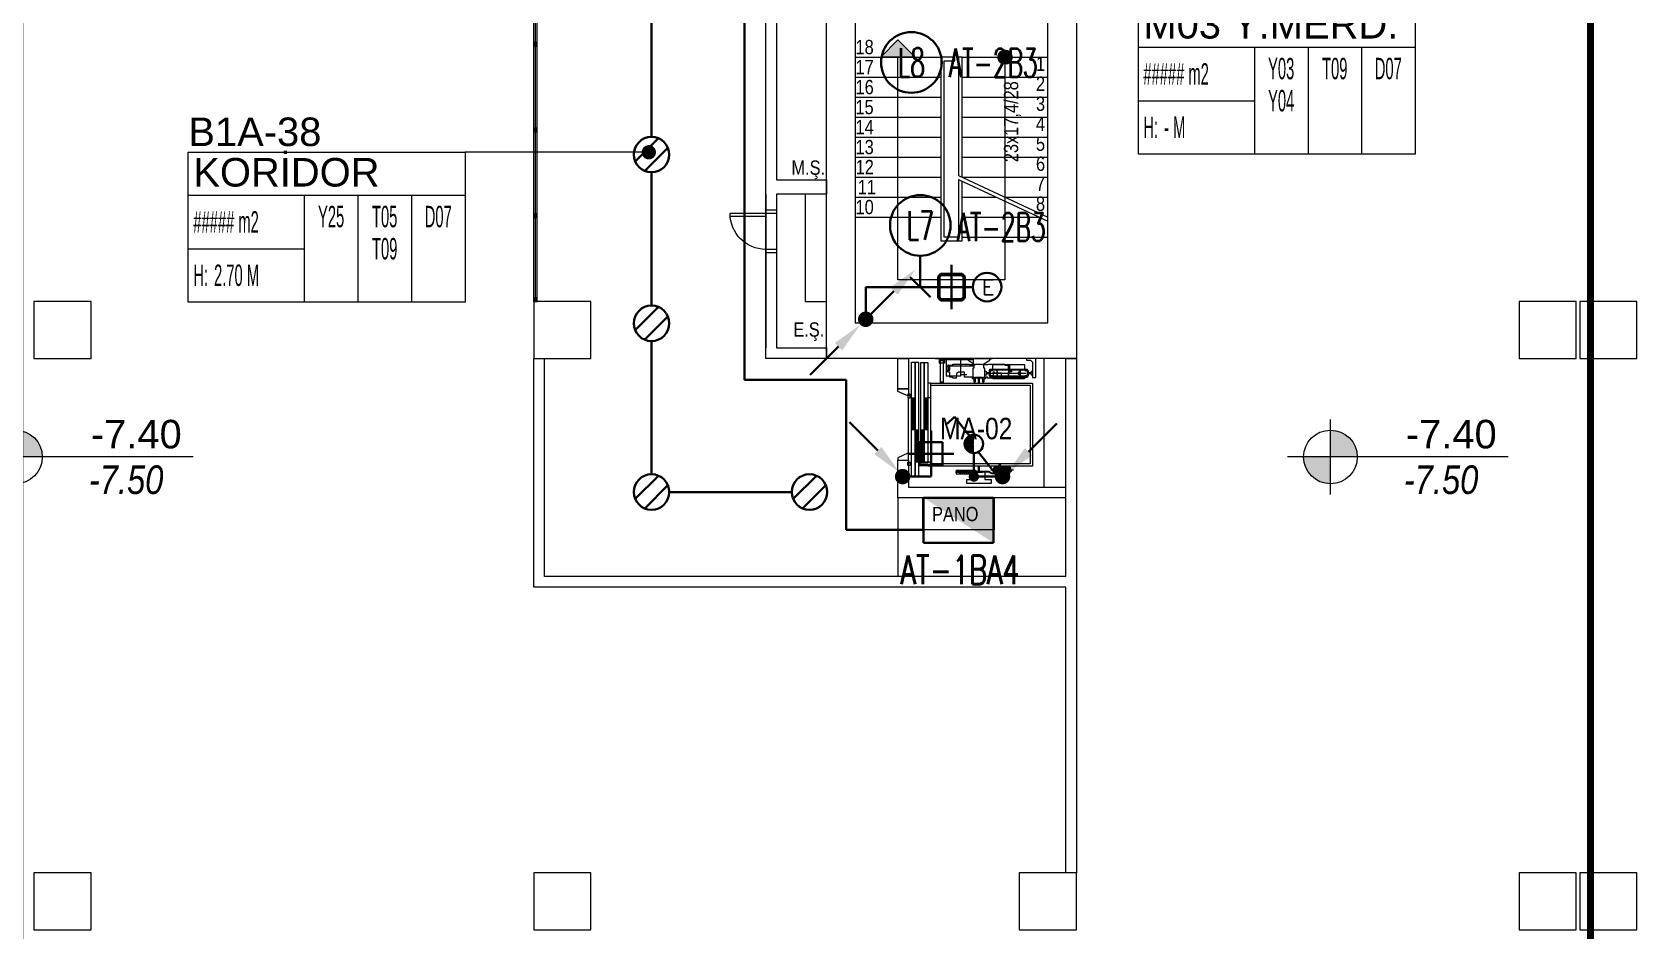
# Model space of a CAD drawing. Header units: metres. Extents: x -13316 to 152404, y -3899 to 30226.
# Drawn here: x 89678 to 91925, y 1920 to 3177 of the extents above; entities that cross this region are included whole.
import ezdxf
from ezdxf.enums import TextEntityAlignment as Align

# ---------------------------------------------------------------- set-up
doc = ezdxf.new("R2010")
doc.units = ezdxf.units.M
doc.header["$LTSCALE"] = 100
doc.header["$MEASUREMENT"] = 0
doc.header["$PDMODE"] = 1
doc.linetypes.add('DOT2', pattern=[0.125, 0, -0.125])
doc.layers.get('0').update_dxf_attribs({"color": 9, "lineweight": 9})
for name, color, linetype, lineweight in [('00', 9, 'Continuous', 9), ('01', 9, 'Continuous', 9), ('05V', 9, 'Continuous', 9), ('06D', 9, 'Continuous', 9), ('10', 9, 'Continuous', 9), ('12', 9, 'Continuous', 9), ('15', 9, 'Continuous', 9), ('19', 9, 'Continuous', 9), ('20', 9, 'DOT2', 9), ('21', 9, 'Continuous', 9), ('21_mahal200', 9, 'Continuous', 9), ('E-1x58W ETANŞ FLUORESAN ARMATÜR (DİKEY MONTAJ)', 7, 'Continuous', 30), ('E-2x18(W) PL DOWNLIGHT ARMATÜR (SIVAÜSTÜ)', 7, 'Continuous', 30), ('E-2x18W GÖMME PL COMPACT FLUORESAN ARMATÜR', 7, 'Continuous', 30), ('E-ACİL AYDINLATMA KİTİ', 7, 'Continuous', 30), ('E-AYDINLATMA VE PRİZ PANOSU', 7, 'Continuous', 30), ('E-AŞAĞIDAN GELİP YUKARIYA GİDEN HAT', 7, 'Continuous', 30), ('E-KABLO', 7, 'Continuous', 30), ('E-LINYE', 7, 'Continuous', 30), ('E-VAEVİYEN ANAHTAR (ETANŞ)', 7, 'Continuous', 30), ('E-YUKARIDAN GELEN HAT', 7, 'Continuous', 30)]:
    doc.layers.add(name, color=color, linetype=linetype, lineweight=lineweight)
doc.styles.add('Arial', font='arial.ttf', dxfattribs={"height": 2.5})
doc.styles.add('E-YAZI', font='txttw.shx')
doc.styles.add('MuuM_TEXT-ITALIC', font='ARIALNI.TTF')
doc.styles.add('MuuM_TEXT-STANDART', font='ARIALN.TTF')
doc.dimstyles.new('MuuM_DIM200', dxfattribs={"dimscale": 20, "dimtxt": 2, "dimasz": 1, "dimexe": 1, "dimexo": 1, "dimgap": 1, "dimtad": 1, "dimdec": 1, "dimrnd": 0.5, "dimdsep": 46, "dimtxsty": 'MuuM_TEXT-STANDART', "dimblk": 'ARCHTICK', "dimcen": 0, "dimdle": 0.15, "dimclrd": 256, "dimclre": 256, "dimclrt": 256, "dimadec": 0, "dimazin": 0, "dimtfac": 5, "dimtdec": 1, "dimtix": 1, "dimtmove": 2, "dimatfit": 3, "dimldrblk": 'DOT', "dimfxl": 3, "dimfxlon": 1, "dimtolj": 1, "dimlwd": -1, "dimlwe": -1, "dimarcsym": 0})

# ---------------------------------------------------------------- blocks, each defined once
blk = doc.blocks.new('100_2x18W GÖMME PL COMPACT FLUORESAN ARMATÜR')
at = {"layer": 'E-2x18W GÖMME PL COMPACT FLUORESAN ARMATÜR', "color": 7}
for p, q in [((-1.43, -0.6), (0.6, 1.43)), ((-0.6, -1.43), (1.43, 0.6))]:
    blk.add_line(p, q, dxfattribs=at)
at = {"layer": 'E-2x18W GÖMME PL COMPACT FLUORESAN ARMATÜR', "color": 4}
blk.add_circle((0, 0), 1.55, dxfattribs=at)
blk = doc.blocks.new('100_AYDINLATMA VE PRİZ PANOSU')
at = {"layer": 'E-AYDINLATMA VE PRİZ PANOSU', "color": 4}
for p, q in [((-3.07, 3.95), (3.07, 3.95)), ((-3.07, 0), (-3.07, 3.95)), ((3.07, 3.95), (3.07, 0)), ((3.07, 0), (-3.07, 0))]:
    blk.add_line(p, q, dxfattribs=at)
blk.add_solid([(3.07, 0), (-3.07, 0), (-3.07, 3.95)], dxfattribs=at)
blk = doc.blocks.new('100_AŞAĞIDAN GELİP YUKARIYA GİDEN HAT')
at = {"layer": 'E-AŞAĞIDAN GELİP YUKARIYA GİDEN HAT', "color": 3, "linetype": 'Continuous'}
for p, q in [((2.47, 2.47), (0, 0)), ((-2.39, -2.38), (-4.86, -4.85))]:
    blk.add_line(p, q, dxfattribs=at)
at = {"layer": 'E-AŞAĞIDAN GELİP YUKARIYA GİDEN HAT', "color": 4, "linetype": 'Continuous', "const_width": 0.675}
blk.add_lwpolyline([(0.34, 0, 1), (-0.34, 0, 1)], format="xyb", close=True, dxfattribs=at)
at = {"layer": 'E-AŞAĞIDAN GELİP YUKARIYA GİDEN HAT', "color": 3, "linetype": 'Continuous'}
for points in [[(2.15, 2.79), (2.79, 2.15), (4.38, 4.38)], [(-2.71, -2.06), (-2.07, -2.7), (-0.48, -0.47)]]:
    blk.add_solid(points, dxfattribs=at)
blk = doc.blocks.new('100_2x18(W) PL DOWNLIGHT ARMATÜR (SIVAÜSTÜ)')
at = {"layer": 'E-2x18(W) PL DOWNLIGHT ARMATÜR (SIVAÜSTÜ)', "color": 4, "ltscale": 0.4}
for q in [(0, 25), (0, 25), (-25, 0), (-25, 0), (0, -25), (25, 0), (0, -25), (25, 0)]:
    blk.add_line((0, 0), q, dxfattribs=at)
at = {"layer": 'E-2x18(W) PL DOWNLIGHT ARMATÜR (SIVAÜSTÜ)', "color": 4}
for p, q in [((-12, 15), (-15, 12)), ((-15, 12), (-15, -12)), ((-11.4, 13.5), (-13.5, 11.4)), ((-13.5, 11.4), (-13.5, -11.4)), ((12, 15), (-12, 15)), ((11.4, 13.5), (-11.4, 13.5)), ((13.5, 11.4), (11.4, 13.5)), ((15, 12), (12, 15)), ((13.5, -11.4), (13.5, 11.4)), ((15, -12), (15, 12)), ((-15, -12), (-12, -15)), ((-13.5, -11.4), (-11.4, -13.5)), ((-12, -15), (12, -15)), ((-11.4, -13.5), (11.4, -13.5)), ((11.4, -13.5), (13.5, -11.4)), ((12, -15), (15, -12))]:
    blk.add_line(p, q, dxfattribs=at)
blk = doc.blocks.new('100_ACİL AYDINLATMA KİTİ')
at = {"layer": 'E-ACİL AYDINLATMA KİTİ', "color": 3}
blk.add_circle((0, 0), 1.25, dxfattribs=at)
at = {"layer": 'E-ACİL AYDINLATMA KİTİ', "color": 3, "style": 'E-YAZI'}
blk.add_text('E', height=1.34, dxfattribs=at).set_placement((-0.45, -0.69))
blk = doc.blocks.new('100_1x58W ETANŞ FLUORESAN ARMATÜR (DİKEY MONTAJ)')
at = {"layer": 'E-1x58W ETANŞ FLUORESAN ARMATÜR (DİKEY MONTAJ)', "color": 4}
for points in [[(0, 2), (0, 2), (0, -2)], [(-2, 0), (2, 0)], [(-1, -1), (1, -1), (1, 1), (-1, 1), (-1, -1)]]:
    blk.add_lwpolyline(points, dxfattribs=at)
blk = doc.blocks.new('100_YUKARIDAN GELEN HAT')
at = {"layer": 'E-YUKARIDAN GELEN HAT', "color": 3, "linetype": 'Continuous'}
blk.add_line((2.28, 2.17), (4.75, 4.65), dxfattribs=at)
at = {"layer": 'E-YUKARIDAN GELEN HAT', "color": 4, "linetype": 'Continuous', "const_width": 0.675}
blk.add_lwpolyline([(-0.34, 0, 1), (0.34, 0, 1)], format="xyb", close=True, dxfattribs=at)
at = {"layer": 'E-YUKARIDAN GELEN HAT', "color": 3, "linetype": 'Continuous'}
blk.add_solid([(2.59, 1.86), (1.96, 2.49), (0.37, 0.27)], dxfattribs=at)
blk = doc.blocks.new('100_VAEVİYEN ANAHTAR (ETANŞ)')
at = {"layer": 'E-VAEVİYEN ANAHTAR (ETANŞ)', "color": 4}
for p, q in [((-1.7, 5.22), (-2.33, 4.62)), ((-0.37, 3.56), (-1.7, 5.22)), ((0, 2.05), (0, 0)), ((0.37, 2.16), (1.7, 0.5)), ((1.7, 0.5), (2.33, 1.1))]:
    blk.add_line(p, q, dxfattribs=at)
at = {"layer": 'E-VAEVİYEN ANAHTAR (ETANŞ)', "color": 4, "const_width": 0.81}
blk.add_lwpolyline([(0, 3.27, 0.414214), (-0.41, 2.86, 0.414214), (0, 2.46, 0.414214)], format="xyb", dxfattribs=at)
at = {"layer": 'E-VAEVİYEN ANAHTAR (ETANŞ)', "color": 4}
blk.add_circle((0, 2.86), 0.81, dxfattribs=at)
blk = doc.blocks.new('p-kolon_80x80')
blk.add_lwpolyline([(-40, -40), (40, -40), (40, 40), (-40, 40)], close=True)
blk = doc.blocks.new('1.Bod.Ara.Sitatik Elk')
at = {"layer": '01'}
blk.add_lwpolyline([(6510, -5630), (6510, -5630), (6510, -5630), (6510, -6180), (6780, -6180), (6780, -5630), (6780, -5630), (6780, -5630), (6820, -5630), (6820, -6230), (6470, -6230), (6470, -5630), (6510, -5630)], dxfattribs=at)
for p in [(5400, -6190), (6100, -6190), (7480, -6190), (7565, -6190), (5400, -6990), (6100, -6990), (6780, -6990), (7480, -6990), (7565, -6990)]:
    blk.add_blockref('p-kolon_80x80', p, dxfattribs=at)
blk = doc.blocks.new('0_roomno2')
blk.add_lwpolyline([(19.38, -10.5), (0, -10.5), (0, 0), (19.38, 0)], close=True)
for points in [[(0, -3), (19.38, -3)], [(8.12, -3), (8.12, -10.5)], [(11.88, -3), (11.88, -10.5)], [(15.62, -3), (15.62, -10.5)], [(0, -6.75), (8.12, -6.75)]]:
    blk.add_lwpolyline(points)
at = {"style": 'MuuM_TEXT-STANDART', "width": 0.6}
blk.add_text('H:', height=1.5, dxfattribs=at).set_placement((0.35, -8.61), align=Align.MIDDLE_LEFT)
at = {"style": 'Arial'}
blk.add_attdef('ODANO', (0, 1.17), '', height=2, dxfattribs=at)
blk.add_attdef('MEKANADI', text='', height=2, dxfattribs=at).set_placement((0.35, -3), align=Align.BOTTOM_LEFT)
at = {"style": 'MuuM_TEXT-STANDART', "width": 0.6}
for tag, p in [('M2', (0.35, -4.88)), ('TEMIZTAVANYUKSEKLIGI', (1.8, -8.61))]:
    blk.add_attdef(tag, text='', height=1.5, dxfattribs=at).set_placement(p, align=Align.MIDDLE_LEFT)
for tag, p in [('YER01', (10, -4.5)), ('TAVAN01', (13.75, -4.5)), ('DUVAR01', (17.5, -4.5)), ('YER02', (10, -6.75)), ('TAVAN02', (13.75, -6.75)), ('DUVAR02', (17.5, -6.75)), ('YER03', (10, -9)), ('TAVAN03', (13.75, -9)), ('DUVAR03', (17.5, -9))]:
    blk.add_attdef(tag, text='', height=1.5, dxfattribs=at).set_placement(p, align=Align.MIDDLE_CENTER)
blk = doc.blocks.new('_ArchTick')
at = {"color": 0, "linetype": 'ByBlock', "const_width": 0.15}
blk.add_lwpolyline([(-0.5, -0.5), (0.5, 0.5)], dxfattribs=at)
blk = doc.blocks.new('_Dot')
at = {"color": 0, "linetype": 'ByBlock', "lineweight": -2}
blk.add_line((-0.5, 0), (-1, 0), dxfattribs=at)
at = {"color": 0, "linetype": 'ByBlock', "const_width": 0.5}
blk.add_lwpolyline([(-0.25, 0, 1), (0.25, 0, 1)], format="xyb", close=True, dxfattribs=at)
blk = doc.blocks.new('p-as-01')
for p, q in [((582, 0), (-582, 0)), ((-582, 0), (-582, -1432)), ((582, -1432), (582, 0)), ((660, -2), (660, 43)), ((660, 43), (925, 43)), ((925, 43), (925, -87)), ((550, -32), (-550, -32)), ((-550, -32), (-550, -1432)), ((550, -1432), (550, -32)), ((720, -2), (660, -2)), ((676, -71), (663, -71)), ((663, -598), (663, -71)), ((676, -105), (676, -70)), ((676, -91), (676, -578)), ((679, -105), (676, -105)), ((679, -70), (679, -105)), ((679, -166), (681, -164)), ((679, -502), (679, -166)), ((681, -164), (684, -164)), ((757, -63), (683, -63)), ((683, -63), (757, -63)), ((757, -66), (683, -66)), ((684, -164), (686, -170)), ((690, -2), (690, -17)), ((750, -2), (690, -2)), ((690, -17), (712, -17)), ((690, -173), (690, -173)), ((694, -170), (695, -168)), ((695, -168), (697, -168)), ((697, -168), (698, -170)), ((702, -173), (702, -173)), ((706, -170), (707, -168)), ((707, -168), (709, -168)), ((709, -168), (710, -170)), ((712, -17), (712, -52)), ((712, -52), (728, -52)), ((714, -173), (714, -173)), ((718, -170), (719, -168)), ((719, -168), (721, -168)), ((872, -2), (720, -2)), ((720, -611), (720, -95)), ((721, -168), (722, -170)), ((726, -173), (726, -173)), ((728, -52), (728, -17)), ((728, -17), (750, -17)), ((730, -170), (731, -168)), ((731, -168), (733, -168)), ((733, -168), (734, -170)), ((738, -173), (738, -173)), ((742, -170), (743, -168)), ((743, -168), (745, -168)), ((745, -168), (746, -170)), ((750, -17), (750, -2)), ((750, -173), (750, -173)), ((754, -170), (756, -164)), ((756, -164), (760, -164)), ((760, -164), (762, -166)), ((761, -105), (761, -70)), ((764, -105), (761, -105)), ((762, -166), (762, -502)), ((764, -70), (764, -105)), ((764, -71), (778, -71)), ((764, -91), (764, -578)), ((778, -598), (778, -71)), ((900, -30), (872, -2)), ((900, -87), (900, -30)), ((925, -87), (900, -87)), ((-679, -382), (-706, -382)), ((-706, -493), (-706, -382)), ((-706, -383), (-678, -383)), ((-680, -377), (-680, -315)), ((-680, -315), (-680, -372)), ((-680, -315), (-678, -315)), ((-678, -315), (-680, -315)), ((-680, -372), (-678, -372)), ((-678, -372), (-680, -372)), ((-680, -377), (-680, -372)), ((-678, -377), (-680, -377)), ((-680, -377), (-678, -377)), ((-679, -382), (-679, -377)), ((-678, -377), (-678, -315)), ((-678, -315), (-678, -367)), ((-678, -367), (-678, -572)), ((-668, -367), (-678, -367)), ((-678, -367), (-678, -386)), ((-678, -372), (-678, -367)), ((-678, -377), (-678, -372)), ((-678, -449), (-678, -487)), ((-668, -367), (-668, -386)), ((-668, -427), (-668, -386)), ((-668, -396), (-668, -395)), ((-668, -427), (-668, -487)), ((-646, -367), (-662, -367)), ((-662, -367), (-662, -394)), ((-662, -427), (-662, -394)), ((-662, -394), (-662, -394)), ((-662, -395), (-662, -395)), ((-662, -460), (-662, -427)), ((-658, -364), (-658, -299)), ((-647, -299), (-658, -299)), ((-658, -342), (-658, -351)), ((-658, -360), (-658, -351)), ((-647, -364), (-658, -364)), ((-647, -364), (-647, -299)), ((-646, -320), (-647, -320)), ((-646, -344), (-647, -344)), ((-647, -351), (-647, -359)), ((-646, -320), (-646, -332)), ((-640, -322), (-646, -322)), ((-646, -332), (-646, -322)), ((-646, -332), (-646, -342)), ((-646, -344), (-646, -332)), ((-640, -342), (-646, -342)), ((-646, -394), (-646, -367)), ((-646, -427), (-646, -394)), ((-646, -460), (-646, -427)), ((-646, -395), (-646, -395)), ((-640, -267), (-640, -427)), ((-638, -267), (-640, -267)), ((-640, -427), (-640, -587)), ((-638, -267), (-638, -427)), ((-635, -322), (-638, -322)), ((-635, -342), (-638, -342)), ((-638, -427), (-638, -587)), ((-635, -312), (-635, -352)), ((-626, -312), (-635, -312)), ((-635, -332), (-635, -322)), ((-635, -332), (-635, -342)), ((-626, -352), (-635, -352)), ((-621, -307), (-626, -312)), ((-626, -312), (-626, -352)), ((-622, -356), (-626, -352)), ((-622, -308), (-622, -427)), ((-622, -546), (-622, -427)), ((-622, -432), (-622, -427)), ((-618, -307), (-621, -307)), ((-617, -308), (-618, -307)), ((-617, -308), (-617, -427)), ((-617, -318), (-614, -333)), ((-617, -546), (-617, -427)), ((-614, -520), (-614, -333)), ((-610, -333), (-614, -333)), ((-613, -313), (-599, -313)), ((-599, -313), (-613, -313)), ((-613, -315), (-613, -313)), ((-613, -313), (-613, -315)), ((-613, -315), (-599, -315)), ((-613, -315), (-599, -315)), ((-608, -318), (-610, -333)), ((-610, -333), (-610, -520)), ((-608, -535), (-608, -318)), ((-602, -318), (-608, -318)), ((-602, -318), (-602, -427)), ((-602, -535), (-602, -427)), ((-598, -319), (-598, -316)), ((-598, -316), (-598, -319)), ((-598, -319), (-598, -535)), ((-598, -319), (-598, -535)), ((-596, -316), (-596, -537)), ((-596, -537), (-596, -316)), ((640, -335), (840, -335)), ((-771, -582), (-825, -582)), ((-825, -582), (-825, -752)), ((-771, -670), (-771, -582)), ((-658, -670), (-771, -670)), ((-689, -498), (-701, -498)), ((-699, -498), (-699, -523)), ((-691, -498), (-691, -523)), ((-686, -572), (-686, -497)), ((-684, -476), (-684, -476)), ((-684, -493), (-684, -476)), ((-680, -477), (-680, -538)), ((-678, -477), (-680, -477)), ((-678, -477), (-680, -477)), ((-680, -482), (-680, -477)), ((-680, -538), (-680, -482)), ((-678, -482), (-680, -482)), ((-680, -482), (-678, -482)), ((-680, -538), (-678, -538)), ((-680, -538), (-678, -538)), ((-679, -477), (-679, -473)), ((-679, -589), (-671, -598)), ((-678, -477), (-678, -538)), ((-678, -482), (-678, -477)), ((-678, -538), (-678, -482)), ((-668, -487), (-678, -487)), ((-673, -584), (-665, -592)), ((-666, -609), (-666, -752)), ((-662, -459), (-662, -459)), ((-662, -460), (-662, -486)), ((-662, -460), (-662, -460)), ((-662, -486), (-646, -486)), ((-658, -554), (-658, -489)), ((-647, -489), (-658, -489)), ((-658, -550), (-658, -541)), ((-647, -554), (-658, -554)), ((-658, -609), (-658, -752)), ((-658, -752), (-658, -670)), ((-647, -554), (-647, -489)), ((-647, -503), (-647, -495)), ((-646, -510), (-647, -510)), ((-646, -534), (-647, -534)), ((-646, -486), (-646, -460)), ((-646, -460), (-646, -460)), ((-646, -510), (-646, -522)), ((-640, -512), (-646, -512)), ((-646, -522), (-646, -512)), ((-646, -534), (-646, -522)), ((-646, -522), (-646, -532)), ((-640, -532), (-646, -532)), ((-646, -459), (-646, -459)), ((-638, -587), (-640, -587)), ((-635, -512), (-638, -512)), ((-635, -532), (-638, -532)), ((-635, -542), (-635, -502)), ((-626, -502), (-635, -502)), ((-635, -522), (-635, -512)), ((-635, -522), (-635, -512)), ((-635, -522), (-635, -532)), ((-635, -522), (-635, -532)), ((-626, -542), (-635, -542)), ((-622, -498), (-626, -502)), ((-626, -542), (-626, -502)), ((-621, -547), (-626, -542)), ((-618, -547), (-621, -547)), ((-617, -546), (-618, -547)), ((-617, -535), (-614, -520)), ((-610, -520), (-614, -520)), ((-613, -538), (-599, -538)), ((-599, -538), (-613, -538)), ((-613, -538), (-613, -540)), ((-613, -538), (-613, -540)), ((-613, -540), (-599, -540)), ((-613, -540), (-599, -540)), ((-608, -535), (-610, -520)), ((-602, -535), (-608, -535)), ((-598, -535), (-598, -537)), ((-598, -535), (-598, -537)), ((653, -671), (653, -667)), ((653, -667), (788, -667)), ((668, -671), (653, -671)), ((676, -598), (663, -598)), ((668, -677), (668, -671)), ((679, -564), (676, -564)), ((676, -564), (676, -599)), ((681, -504), (679, -502)), ((679, -599), (679, -564)), ((684, -504), (681, -504)), ((757, -603), (683, -603)), ((757, -606), (683, -606)), ((683, -606), (757, -606)), ((686, -499), (684, -504)), ((690, -495), (690, -495)), ((712, -652), (690, -652)), ((690, -652), (690, -667)), ((690, -667), (750, -667)), ((695, -501), (694, -499)), ((697, -501), (695, -501)), ((698, -499), (697, -501)), ((702, -495), (702, -495)), ((707, -501), (706, -499)), ((709, -501), (707, -501)), ((710, -499), (709, -501)), ((728, -617), (712, -617)), ((712, -617), (712, -652)), ((714, -495), (714, -495)), ((719, -501), (718, -499)), ((721, -501), (719, -501)), ((722, -499), (721, -501)), ((726, -495), (726, -495)), ((728, -652), (728, -617)), ((750, -652), (728, -652)), ((731, -501), (730, -499)), ((733, -501), (731, -501)), ((734, -499), (733, -501)), ((738, -495), (738, -495)), ((743, -501), (742, -499)), ((745, -501), (743, -501)), ((746, -499), (745, -501)), ((750, -495), (750, -495)), ((750, -667), (750, -652)), ((756, -504), (754, -499)), ((760, -504), (756, -504)), ((762, -502), (760, -504)), ((764, -564), (761, -564)), ((761, -564), (761, -599)), ((764, -599), (764, -564)), ((764, -598), (778, -598)), ((788, -667), (788, -682)), ((852, -682), (904, -601)), ((904, -601), (920, -601)), ((920, -601), (920, -580)), ((920, -580), (925, -580)), ((925, -580), (925, -753)), ((-825, -752), (-825, -922)), ((-771, -922), (-771, -834)), ((-771, -834), (-658, -834)), ((-688, -1070), (-688, -800)), ((-674, -800), (-688, -800)), ((-674, -800), (-674, -802)), ((-674, -802), (-674, -800)), ((-674, -800), (-668, -800)), ((-674, -802), (-674, -802)), ((-668, -877), (-672, -880)), ((-672, -880), (-672, -890)), ((-672, -890), (-668, -893)), ((-668, -1066), (-668, -700)), ((-668, -700), (-658, -700)), ((-668, -912), (-668, -800)), ((-668, -804), (-668, -800)), ((-668, -804), (-668, -804)), ((-666, -752), (-658, -752)), ((-658, -1066), (-658, -700)), ((-652, -713), (-658, -711)), ((-658, -711), (-658, -793)), ((-658, -834), (-658, -752)), ((-658, -752), (-658, -752)), ((-658, -793), (-652, -790)), ((-658, -804), (-658, -800)), ((-658, -800), (-652, -800)), ((-658, -804), (-658, -829)), ((-658, -804), (-658, -804)), ((-654, -880), (-658, -877)), ((-658, -893), (-654, -890)), ((-654, -890), (-654, -880)), ((-650, -748), (-652, -713)), ((-652, -790), (-650, -756)), ((-652, -802), (-652, -800)), ((-638, -800), (-652, -800)), ((-652, -800), (-652, -802)), ((-652, -802), (-652, -802)), ((-625, -748), (-650, -748)), ((-650, -756), (-625, -756)), ((-638, -1070), (-638, -800)), ((-615, -748), (-625, -748)), ((-625, -756), (-615, -756)), ((-590, -748), (-615, -748)), ((-615, -756), (-590, -756)), ((-590, -756), (-590, -748)), ((615, -748), (590, -748)), ((590, -748), (590, -756)), ((590, -756), (615, -756)), ((625, -748), (615, -748)), ((615, -756), (625, -756)), ((650, -748), (625, -748)), ((625, -756), (650, -756)), ((652, -713), (650, -748)), ((650, -756), (652, -790)), ((658, -711), (652, -713)), ((652, -790), (658, -793)), ((653, -838), (653, -834)), ((653, -834), (668, -834)), ((788, -838), (653, -838)), ((658, -752), (658, -677)), ((658, -677), (668, -677)), ((658, -793), (658, -711)), ((658, -753), (658, -752)), ((658, -828), (658, -753)), ((668, -828), (658, -828)), ((668, -834), (668, -828)), ((788, -682), (852, -682)), ((852, -823), (788, -823)), ((788, -823), (788, -838)), ((904, -904), (852, -823)), ((925, -753), (925, -926)), ((-825, -922), (-771, -922)), ((-674, -1070), (-688, -1070)), ((-674, -1070), (-674, -1068)), ((-674, -1068), (-674, -1069)), ((-674, -1068), (-674, -1068)), ((-674, -1068), (-674, -1068)), ((-674, -1069), (-668, -1069)), ((-668, -910), (-672, -913)), ((-672, -913), (-672, -923)), ((-672, -923), (-668, -926)), ((-668, -943), (-672, -946)), ((-672, -946), (-672, -956)), ((-672, -956), (-668, -959)), ((-668, -976), (-672, -979)), ((-672, -979), (-672, -989)), ((-672, -989), (-668, -992)), ((-668, -1009), (-672, -1012)), ((-672, -1012), (-672, -1022)), ((-672, -1022), (-668, -1025)), ((-668, -1066), (-668, -1069)), ((-668, -1066), (-668, -1066)), ((-668, -1066), (-658, -1066)), ((-654, -913), (-658, -910)), ((-658, -926), (-654, -923)), ((-654, -946), (-658, -943)), ((-658, -959), (-654, -956)), ((-654, -979), (-658, -976)), ((-658, -992), (-654, -989)), ((-654, -1012), (-658, -1009)), ((-658, -1025), (-654, -1022)), ((-658, -1064), (-658, -1040)), ((-658, -1066), (-658, -1069)), ((-658, -1066), (-658, -1066)), ((-658, -1069), (-652, -1069)), ((-654, -923), (-654, -913)), ((-654, -956), (-654, -946)), ((-654, -989), (-654, -979)), ((-654, -1022), (-654, -1012)), ((-652, -1070), (-652, -1066)), ((-652, -1066), (-652, -1069)), ((-652, -1066), (-652, -1066)), ((-638, -1070), (-652, -1070)), ((920, -904), (904, -904)), ((920, -926), (920, -904)), ((925, -926), (920, -926)), ((592, -1252), (582, -1252)), ((582, -1252), (582, -1292)), ((582, -1292), (592, -1292)), ((592, -1292), (592, -1252)), ((897, -1252), (592, -1252)), ((592, -1252), (592, -1292)), ((592, -1292), (897, -1292)), ((897, -1292), (897, -1252)), ((-582, -1432), (-582, -1467)), ((-582, -1432), (-525, -1432)), ((550, -1432), (-550, -1432)), ((870, -1467), (-542, -1467)), ((-542, -1467), (-542, -1517)), ((-542, -1517), (870, -1517)), ((870, -1517), (-542, -1517)), ((-542, -1517), (-542, -1567)), ((-542, -1567), (870, -1567)), ((-525, -1432), (-525, -1567)), ((-75, -1522), (-525, -1522)), ((-525, -1522), (-525, -1567)), ((-525, -1537), (-75, -1537)), ((-525, -1552), (-75, -1552)), ((-525, -1567), (-75, -1567)), ((375, -1472), (-75, -1472)), ((-75, -1472), (-75, -1517)), ((-75, -1487), (375, -1487)), ((-75, -1502), (375, -1502)), ((-75, -1517), (375, -1517)), ((-75, -1567), (-75, -1522)), ((582, -1432), (375, -1432)), ((375, -1432), (375, -1467)), ((375, -1517), (375, -1472)), ((582, -1432), (582, -1467)), ((870, -1517), (870, -1467)), ((870, -1567), (870, -1517)), ((875, -1597), (-725, -1597)), ((-725, -1597), (-725, -1647)), ((875, -1647), (-725, -1647)), ((-725, -1647), (-725, -1697)), ((-725, -1647), (875, -1647)), ((-725, -1697), (875, -1697)), ((-525, -1714), (-575, -1714)), ((-575, -1714), (-575, -1747)), ((-575, -1747), (-525, -1747)), ((-75, -1597), (-525, -1597)), ((-525, -1597), (-525, -1642)), ((-525, -1612), (-75, -1612)), ((-525, -1627), (-75, -1627)), ((-525, -1642), (-75, -1642)), ((-525, -1747), (-525, -1714)), ((-525, -1737), (375, -1737)), ((-75, -1642), (-75, -1597)), ((375, -1647), (-75, -1647)), ((-75, -1647), (-75, -1692)), ((-75, -1662), (375, -1662)), ((-75, -1677), (375, -1677)), ((-75, -1692), (375, -1692)), ((375, -1692), (375, -1647)), ((375, -1714), (425, -1714)), ((375, -1747), (375, -1714)), ((425, -1747), (375, -1747)), ((425, -1714), (425, -1747)), ((875, -1647), (875, -1597)), ((875, -1697), (875, -1647))]:
    blk.add_line(p, q)
at = {"ltscale": 15}
for p, q in [((640, -119), (640, -550)), ((678, -114), (645, -114)), ((683, -82), (683, -109)), ((752, -77), (688, -77)), ((757, -109), (757, -82)), ((835, -114), (762, -114)), ((840, -550), (840, -119)), ((645, -555), (678, -555)), ((683, -560), (683, -587)), ((688, -592), (752, -592)), ((757, -587), (757, -560)), ((762, -555), (835, -555))]:
    blk.add_line(p, q, dxfattribs=at)
at = {"ltscale": 0.25}
for p, q in [((664, -389), (652, -389)), ((652, -389), (652, -432)), ((655, -435), (694, -436)), ((667, -343), (664, -346)), ((664, -346), (664, -389)), ((734, -343), (667, -343)), ((694, -436), (719, -436)), ((719, -436), (719, -535)), ((737, -323), (734, -323)), ((734, -323), (734, -343)), ((761, -296), (737, -296)), ((737, -296), (737, -323)), ((761, -322), (761, -296)), ((837, -322), (761, -322)), ((764, -343), (764, -328)), ((764, -328), (837, -328)), ((831, -343), (764, -343)), ((834, -346), (831, -343)), ((834, -389), (834, -346)), ((846, -389), (834, -389)), ((837, -328), (837, -322)), ((846, -612), (846, -389)), ((641, -665), (641, -679)), ((666, -662), (644, -662)), ((666, -564), (652, -564)), ((652, -564), (652, -633)), ((652, -633), (666, -633)), ((733, -552), (666, -552)), ((666, -552), (666, -564)), ((666, -633), (666, -662)), ((719, -535), (733, -535)), ((733, -535), (733, -552)), ((842, -626), (846, -612)), ((842, -702), (842, -626)), ((594, -688), (594, -696)), ((594, -808), (594, -816)), ((637, -684), (597, -685)), ((597, -699), (658, -701)), ((658, -803), (597, -805)), ((597, -819), (637, -820)), ((637, -684), (637, -684)), ((637, -820), (637, -820)), ((641, -825), (641, -839)), ((644, -842), (666, -842)), ((658, -701), (658, -803)), ((666, -842), (666, -952)), ((843, -702), (842, -702)), ((842, -878), (842, -802)), ((842, -802), (843, -802)), ((846, -892), (842, -878)), ((846, -799), (846, -705)), ((846, -1115), (846, -892)), ((-659, -920), (-659, -1004)), ((652, -1072), (652, -1115)), ((652, -1115), (664, -1115)), ((716, -1068), (655, -1069)), ((664, -1115), (664, -1158)), ((666, -952), (733, -952)), ((695, -920), (695, -1004)), ((733, -1037), (716, -1068)), ((733, -952), (733, -1037)), ((834, -1158), (834, -1115)), ((834, -1115), (846, -1115)), ((664, -1158), (667, -1161)), ((667, -1161), (734, -1161)), ((734, -1161), (734, -1181)), ((734, -1181), (737, -1181)), ((737, -1181), (737, -1208)), ((737, -1208), (761, -1208)), ((761, -1208), (761, -1182)), ((761, -1182), (837, -1182)), ((764, -1176), (764, -1161)), ((764, -1161), (831, -1161)), ((837, -1176), (764, -1176)), ((831, -1161), (834, -1158)), ((837, -1182), (837, -1176))]:
    blk.add_line(p, q, dxfattribs=at)
at = {"linetype": 'Continuous', "ltscale": 0.25}
for p, q in [((921, -567), (921, -1151)), ((921, -567), (925, -567)), ((925, -567), (925, -1150)), ((911, -832), (818, -832)), ((818, -832), (818, -1206)), ((911, -1206), (911, -832)), ((911, -1169), (911, -869)), ((911, -869), (921, -869)), ((921, -869), (921, -1169)), ((676, -1010), (676, -1210)), ((921, -1010), (676, -1010)), ((921, -973), (916, -973)), ((921, -973), (916, -973)), ((916, -1248), (916, -973)), ((921, -1248), (921, -973)), ((921, -1210), (676, -1210)), ((818, -1206), (911, -1206)), ((921, -1169), (911, -1169)), ((916, -1248), (921, -1248)), ((921, -1151), (921, -1159)), ((921, -1159), (921, -1165)), ((921, -1165), (921, -1173)), ((921, -1173), (921, -1367)), ((925, -1150), (925, -1159)), ((925, -1159), (925, -1165)), ((925, -1165), (925, -1173)), ((925, -1173), (925, -1367)), ((921, -1367), (925, -1367))]:
    blk.add_line(p, q, dxfattribs=at)
at = {"ltscale": 30}
for p, q in [((861, -1236), (861, -1308)), ((905, -1236), (861, -1236)), ((897, -1242), (861, -1242)), ((897, -1302), (861, -1302)), ((905, -1308), (861, -1308)), ((897, -1242), (897, -1302))]:
    blk.add_line(p, q, dxfattribs=at)
at = {"ltscale": 6}
for p, q in [((905, -1236), (905, -1308)), ((905, -1237), (925, -1237)), ((925, -1307), (905, -1307)), ((923, -1237), (923, -1307)), ((925, -1237), (925, -1307))]:
    blk.add_line(p, q, dxfattribs=at)
for centre, radius in [((720, -184), 17.5), ((-612, -327), 3), ((-612, -527), 3)]:
    blk.add_circle(centre, radius)
for centre, radius, start, end in [((645, -119), 5, 90, 180), ((683, -70), 7, 90, 180), ((678, -109), 5, 270, 0), ((683, -70), 4, 90, 180), ((688, -82), 5, 90, 180), ((690, -169), 4.3, 195, 270), ((690, -169), 4.3, 270, 345), ((702, -169), 4.3, 195, 270), ((702, -169), 4.3, 270, 345), ((714, -169), 4.3, 195, 270), ((714, -169), 4.3, 270, 345), ((726, -169), 4.3, 195, 270), ((726, -169), 4.3, 270, 345), ((738, -169), 4.3, 195, 270), ((738, -169), 4.3, 270, 345), ((750, -169), 4.3, 195, 270), ((750, -169), 4.3, 270, 345), ((752, -82), 5, 0, 90), ((757, -70), 7, 0, 90), ((757, -70), 4, 0, 90), ((762, -109), 5, 180, 270), ((835, -119), 5, 0, 90), ((-612, -327), 3, 0, 180), ((-612, -327), 3, 180, 0), ((-599, -316), 3, 0, 90), ((-599, -316), 3, 0, 90), ((-599, -316), 1, 0, 90), ((-599, -316), 1, 0, 90), ((-701, -493), 5, 180, 270), ((-695, -523), 4, 180, 0), ((-689, -493), 5, 270, 0), ((-662, -572), 24, 180, 225), ((-684, -470), 6, 270, 0), ((-662, -572), 16, 180, 225), ((-682, -609), 16, 0, 45), ((-682, -609), 24, 0, 45), ((-612, -527), 3, 0, 180), ((-612, -527), 3, 180, 0), ((-599, -537), 1, 270, 0), ((-599, -537), 3, 270, 0), ((-599, -537), 3, 270, 0), ((-599, -537), 1, 270, 0), ((645, -550), 5, 180, 270), ((683, -599), 7, 180, 270), ((678, -560), 5, 0, 90), ((683, -599), 4, 180, 270), ((688, -587), 5, 180, 270), ((690, -500), 4.3, 90, 165), ((690, -500), 4.3, 15, 90), ((702, -500), 4.3, 90, 165), ((702, -500), 4.3, 15, 90), ((714, -500), 4.3, 90, 165), ((714, -500), 4.3, 15, 90), ((726, -500), 4.3, 90, 165), ((726, -500), 4.3, 15, 90), ((738, -500), 4.3, 90, 165), ((738, -500), 4.3, 15, 90), ((750, -500), 4.3, 90, 165), ((750, -500), 4.3, 15, 90), ((752, -587), 5, 270, 0), ((762, -560), 5, 90, 180), ((757, -599), 4, 270, 0), ((757, -599), 7, 270, 0), ((835, -550), 5, 270, 0), ((-663, -885), 15, 109.4712, 250.5288), ((-663, -885), 9.5, 121.7569, 238.2431), ((-663, -885), 6, 146.4427, 213.5573), ((-663, -885), 15, 289.4712, 70.5288), ((-663, -885), 9.5, 301.7569, 58.2431), ((-663, -885), 6, 326.4427, 33.5573), ((-663, -918), 15, 109.4712, 250.5288), ((-663, -951), 15, 109.4712, 250.5288), ((-663, -984), 15, 109.4712, 250.5288), ((-663, -1017), 15, 109.4712, 250.5288), ((-663, -918), 9.5, 121.7569, 238.2431), ((-663, -951), 9.5, 121.7569, 238.2431), ((-663, -984), 9.5, 121.7569, 238.2431), ((-663, -1017), 9.5, 121.7569, 238.2431), ((-663, -918), 6, 146.4427, 213.5573), ((-663, -951), 6, 146.4427, 213.5573), ((-663, -984), 6, 146.4427, 213.5573), ((-663, -1017), 6, 146.4427, 213.5573), ((-663, -918), 15, 289.4712, 70.5288), ((-663, -918), 9.5, 301.7569, 58.2431), ((-663, -918), 6, 326.4427, 33.5573), ((-663, -951), 15, 289.4712, 70.5288), ((-663, -951), 9.5, 301.7569, 58.2431), ((-663, -951), 6, 326.4427, 33.5573), ((-663, -984), 15, 289.4712, 70.5288), ((-663, -984), 9.5, 301.7569, 58.2431), ((-663, -984), 6, 326.4427, 33.5573), ((-663, -1017), 15, 289.4712, 70.5288), ((-663, -1017), 9.5, 301.7569, 58.2431), ((-663, -1017), 6, 326.4427, 33.5573)]:
    blk.add_arc(centre, radius, start, end)
at = {"ltscale": 0.25}
for centre, radius, start, end in [((655, -432), 2.98, 180, 268.4759), ((644, -665), 3, 90, 180), ((597, -688), 3, 91.5, 180), ((597, -696), 2.99, 180, 268.6138), ((597, -808), 3, 91.3862, 180), ((597, -816), 3, 180, 268.5), ((636, -679), 5, 280.303, 360), ((636, -825), 5, 360, 79.697), ((644, -839), 3, 180, 270), ((843, -705), 3, 360, 90), ((843, -799), 3, 270, 0), ((655, -1072), 2.98, 91.5241, 180)]:
    blk.add_arc(centre, radius, start, end, dxfattribs=at)
blk = doc.blocks.new('0_elevationtarget-p-bk')
h = blk.add_hatch(color=250)
h.paths.add_polyline_path([(1.88, 0, 0.414214), (0, 1.88), (0, 0)])
h.paths.add_polyline_path([(0, 0), (-1.88, 0, 0.414214), (0, -1.88)])
blk.add_line((0, -2.62), (0, 2.62))
blk.add_lwpolyline([(12.45, 0), (-3, 0)])
blk.add_circle((0, 0), 1.88)
at = {"style": 'Arial'}
blk.add_attdef('BITMISKOT', text='', height=2, dxfattribs=at).set_placement((4.5, 0), align=Align.BOTTOM_LEFT)
at = {"style": 'MuuM_TEXT-ITALIC'}
blk.add_attdef('FINISHINGFLOORLEVEL', text='', height=2, dxfattribs=at).set_placement((4.5, -0.59), align=Align.TOP_LEFT)
blk = doc.blocks.new('prf-10x10')
blk.add_lwpolyline([(-5, -5), (5, -5), (5, 5), (-5, 5)], close=True)
at = {"color": 255}
blk.add_solid([(-5, -5), (5, -5), (-5, 5), (5, 5)], dxfattribs=at)
at = {"layer": '10'}
blk.add_point((0, 0), dxfattribs=at)
blk = doc.blocks.new('p-dog-ser-720')
at = {"layer": '06D'}
for points in [[(0, 0), (0, 715)], [(5, 0), (5, 715)]]:
    blk.add_lwpolyline(points, dxfattribs=at)
at = {"layer": '15'}
blk.add_lwpolyline([(2.5, 0), (2.5, 715)], dxfattribs=at)
at = {"layer": '10', "xscale": 0.5, "yscale": 0.5, "rotation": 180}
for p in [(2.5, 717.5), (2.5, 600), (2.5, 480), (2.5, 360), (2.5, 240), (2.5, 120), (2.5, 2.5)]:
    blk.add_blockref('prf-10x10', p, dxfattribs=at)
blk = doc.blocks.new('ttttttttttttt')
for points in [[(3983.5, -30733.6), (3983.5, -30748.6)], [(3988.5, -30733.6), (3983.5, -30733.6)], [(3988.5, -30733.6), (3988.5, -30748.6)], [(4043.5, -30733.6), (4038.5, -30733.6)], [(4038.5, -30733.6), (4038.5, -30748.6)], [(4043.5, -30733.6), (4043.5, -30748.6)], [(3988.5, -30748.6), (3983.5, -30748.6)], [(4034.5, -30748.6), (3988.5, -30748.6)], [(4034.5, -30748.6), (4034.5, -30798.6)], [(4034.5, -30748.6), (4038.5, -30748.6)], [(4043.5, -30748.6), (4038.5, -30748.6)], [(4038.5, -30748.6), (4038.5, -30798.6)]]:
    blk.add_lwpolyline(points)
blk.add_arc((4038.5, -30748.6), 50, 180, 270)
blk = doc.blocks.new('1.Bod.Ara.Mimari Elk')
at = {"layer": '19'}
h = blk.add_hatch(color=256, dxfattribs=at)
h.dxf.hatch_style = 1
h.paths.add_polyline_path([(6594, -5808), (6546, -5808), (6570, -5783.96)])
h = blk.add_hatch(color=256, dxfattribs=at)
h.dxf.hatch_style = 1
edge = h.paths.add_edge_path()
edge.add_arc((6720, -5808), 10, 0, 360)
at = {"layer": '00'}
for points in [[(6385, -5580), (6470, -5580), (6470, -5484.85), (6485, -5484.85), (6485, -5580), (6680, -5580), (6680, -5595), (6485, -5595), (6485, -5630), (6470, -5630), (6470, -5595), (6400, -5595), (6400, -5980), (6400, -5980), (6470, -5980), (6470, -6000), (6400, -6000), (6400, -6215), (6470, -6215), (6470, -6230), (6385, -6230), (6385, -6215), (6385, -6215), (6385, -5580)], [(6585, -6230), (6585, -6272.5), (6570, -6272.5), (6570, -6230)]]:
    blk.add_lwpolyline(points, close=True, dxfattribs=at)
for points in [[(6385, -6009.46), (6385, -6000), (6385, -6000), (6385, -6000), (6385, -6215), (6385, -6215)], [(6805, -6535), (6805, -6230), (6805, -6230), (6805, -6230), (6805, -6230), (6805, -6230), (6820, -6230), (6820, -6950), (6820, -6950), (6805, -6950), (6805, -6950), (6805, -6950), (6805, -6950), (6805, -6950), (6805, -6550), (6060, -6550), (6060, -6230)], [(6805, -6535), (6075, -6535), (6075, -6230)], [(6805, -6425), (6570, -6425), (6570, -6372.5), (6585, -6372.5), (6585, -6410), (6805, -6410), (6805, -6230), (6820, -6230), (6820, -6550)]]:
    blk.add_lwpolyline(points, dxfattribs=at)
at = {"layer": '06D'}
for points in [[(6470, -6150), (6470, -6000), (6440, -6000), (6440, -6150), (6470, -6150)], [(6775, -6410), (6775, -6230)], [(6705, -6470), (6605, -6470), (6605, -6425), (6705, -6425), (6705, -6470)]]:
    blk.add_lwpolyline(points, dxfattribs=at)
at = {"layer": '10'}
for points in [[(6585, -6272.5), (6585, -6282.3), (6584, -6282.3), (6570, -6276), (6570, -6272.5), (6585, -6272.5)], [(6585, -6372.5), (6585, -6362.7), (6584, -6362.7), (6570, -6369), (6570, -6372.5), (6585, -6372.5)]]:
    blk.add_lwpolyline(points, close=True, dxfattribs=at)
at = {"layer": '12'}
blk.add_lwpolyline([(6570, -6425), (6570, -6535)], dxfattribs=at)
at = {"layer": '19'}
blk.add_lwpolyline([(6594, -5808), (6546, -5808), (6570, -5783.96)], close=True, dxfattribs=at)
at = {"layer": '19', "linetype": 'Continuous'}
for points in [[(6510, -5808), (6630, -5808)], [(6720, -5808), (6720, -6060), (6720, -6120), (6570, -6120), (6570, -5808)], [(6655, -5979.26), (6655, -6060), (6635, -6060), (6635, -6060), (6635, -5813), (6650, -5813), (6650, -5808), (6630, -5808), (6630, -5813), (6630, -6065), (6630, -6065), (6660, -6065), (6660, -5981.59)], [(6660, -5808), (6780, -5808)], [(6510, -5836), (6630, -5836)], [(6660, -5836), (6780, -5836)], [(6510, -5864), (6630, -5864)], [(6660, -5864), (6780, -5864)], [(6510, -5892), (6630, -5892)], [(6660, -5892), (6780, -5892)], [(6510, -5920), (6630, -5920)], [(6660, -5920), (6780, -5920)], [(6510, -5948), (6630, -5948)], [(6660, -5948), (6780, -5948)], [(6510, -5976), (6630, -5976)], [(6655, -5973.67), (6780, -6032)], [(6660, -5976), (6780, -5976)], [(6655, -5979.26), (6780, -6037.59)], [(6510, -6004), (6630, -6004)], [(6660, -6004), (6708.02, -6004)], [(6720, -6004), (6780, -6004)], [(6510, -6032), (6630, -6032)], [(6660, -6032), (6768.02, -6032)], [(6660, -6060), (6780, -6060)]]:
    blk.add_lwpolyline(points, dxfattribs=at)
at = {"layer": '19'}
for points in [[(6660, -5976), (6660, -5808), (6660, -5808), (6655, -5808), (6655, -5808), (6655, -5973.67)], [(6655, -5973.67), (6780, -6032)]]:
    blk.add_lwpolyline(points, dxfattribs=at)
blk.add_circle((6720, -5808), 10, dxfattribs=at)
at = {"layer": '20', "ltscale": 2, "const_width": 10}
blk.add_lwpolyline([(5340, -8750), (5340, -5330), (7540, -5330), (7540, -6950), (7540, -7350.38, -0.2628505), (6470, -8635), (6470, -8455), (6150, -8455), (6150, -8750)], format="xyb", close=True, dxfattribs=at)
blk.add_blockref('p-dog-ser-720', (6060, -6150))
at = {"xscale": -1, "rotation": 270}
blk.add_blockref('ttttttttttttt', (37133.6, -10065.62), dxfattribs=at)
at = {"layer": '05V', "xscale": -0.1, "yscale": 0.1, "rotation": 270}
blk.add_blockref('p-as-01', (6758.7, -6322.5), dxfattribs=at)
at = {"layer": '21', "xscale": 20, "yscale": 20, "zscale": 20}
for p in [(5334.23, -6367.85), (7175.81, -6367.85)]:
    blk.add_blockref('0_elevationtarget-p-bk', p, dxfattribs=at).add_auto_attribs({'BITMISKOT': ' -7.40', 'FINISHINGFLOORLEVEL': ' -7.50'})
at = {"layer": '21_mahal200'}
ref = blk.add_blockref('0_roomno2', (6906.82, -5733.97), dxfattribs=dict(at, xscale=20, yscale=20, zscale=20))
ref.add_attrib('ODANO', 'B1A-16', (6906.82, -5725.32), dxfattribs={"layer": '0', "height": 40, "style": 'Arial'})
ref.add_attrib('MEKANADI', 'M03 Y.MERD.', dxfattribs={"layer": '0', "height": 40, "style": 'Arial'}).set_placement((6913.82, -5793.97), align=Align.BOTTOM_LEFT)
ref.add_attrib('M2', '##### m2', dxfattribs={"layer": '0', "height": 30, "style": 'MuuM_TEXT-STANDART', "width": 0.6}).set_placement((6913.82, -5831.47), align=Align.MIDDLE_LEFT)
ref.add_attrib('TEMIZTAVANYUKSEKLIGI', '- M', dxfattribs={"layer": '0', "height": 30, "style": 'MuuM_TEXT-STANDART', "width": 0.6}).set_placement((6942.82, -5906.12), align=Align.MIDDLE_LEFT)
ref.add_attrib('YER01', 'Y03', dxfattribs={"layer": '0', "height": 30, "style": 'MuuM_TEXT-STANDART', "width": 0.6}).set_placement((7106.82, -5823.97), align=Align.MIDDLE_CENTER)
ref.add_attrib('TAVAN01', 'T09', dxfattribs={"layer": '0', "height": 30, "style": 'MuuM_TEXT-STANDART', "width": 0.6}).set_placement((7181.82, -5823.97), align=Align.MIDDLE_CENTER)
ref.add_attrib('DUVAR01', 'D07', dxfattribs={"layer": '0', "height": 30, "style": 'MuuM_TEXT-STANDART', "width": 0.6}).set_placement((7256.82, -5823.97), align=Align.MIDDLE_CENTER)
ref.add_attrib('YER02', 'Y04', dxfattribs={"layer": '0', "height": 30, "style": 'MuuM_TEXT-STANDART', "width": 0.6}).set_placement((7106.82, -5868.97), align=Align.MIDDLE_CENTER)
ref = blk.add_blockref('0_roomno2', (5576.3, -5941.19), dxfattribs=dict(at, xscale=20, yscale=20, zscale=20))
ref.add_attrib('ODANO', 'B1A-38', (5576.3, -5932.55), dxfattribs={"layer": '0', "height": 40, "style": 'Arial'})
ref.add_attrib('MEKANADI', 'KORİDOR', dxfattribs={"layer": '0', "height": 40, "style": 'Arial'}).set_placement((5583.3, -6001.19), align=Align.BOTTOM_LEFT)
ref.add_attrib('M2', '##### m2', dxfattribs={"layer": '0', "height": 30, "style": 'MuuM_TEXT-STANDART', "width": 0.6}).set_placement((5583.3, -6038.69), align=Align.MIDDLE_LEFT)
ref.add_attrib('TEMIZTAVANYUKSEKLIGI', '2.70 M', dxfattribs={"layer": '0', "height": 30, "style": 'MuuM_TEXT-STANDART', "width": 0.6}).set_placement((5612.3, -6113.35), align=Align.MIDDLE_LEFT)
ref.add_attrib('YER01', 'Y25', dxfattribs={"layer": '0', "height": 30, "style": 'MuuM_TEXT-STANDART', "width": 0.6}).set_placement((5776.3, -6031.19), align=Align.MIDDLE_CENTER)
ref.add_attrib('TAVAN01', 'T05', dxfattribs={"layer": '0', "height": 30, "style": 'MuuM_TEXT-STANDART', "width": 0.6}).set_placement((5851.3, -6031.19), align=Align.MIDDLE_CENTER)
ref.add_attrib('DUVAR01', 'D07', dxfattribs={"layer": '0', "height": 30, "style": 'MuuM_TEXT-STANDART', "width": 0.6}).set_placement((5926.3, -6031.19), align=Align.MIDDLE_CENTER)
ref.add_attrib('TAVAN02', 'T09', dxfattribs={"layer": '0', "height": 30, "style": 'MuuM_TEXT-STANDART', "width": 0.6}).set_placement((5851.3, -6076.19), align=Align.MIDDLE_CENTER)
at = {"layer": '21', "style": 'MuuM_TEXT-STANDART'}
for s, height, p in [('18', 20, (6510.67, -5803.91)), ('17', 20, (6510.73, -5831.91)), ('16', 20, (6510.73, -5859.91)), ('15', 20, (6510.59, -5887.91)), ('14', 20, (6510.77, -5915.91)), ('13', 20, (6510.73, -5943.91)), ('M.Ş.', 20, (6421, -5972.72)), ('12', 20, (6510.85, -5971.91)), ('11', 20, (6513.88, -5999.91)), ('10', 20, (6510.77, -6027.91)), ('E.Ş.', 20, (6423.6, -6199.36)), ('MA-02', 30, (6629.11, -6343.01)), ('PANO', 20, (6617.92, -6457.73))]:
    blk.add_text(s, height=height, dxfattribs=at).set_placement(p)
for s, p in [('1', (6776.14, -5827.24)), ('2', (6776.14, -5855.24)), ('3', (6776.14, -5883.24)), ('4', (6776.14, -5911.24)), ('5', (6776.14, -5939.24)), ('6', (6776.14, -5967.24)), ('7', (6776.14, -5995.24)), ('8', (6776.14, -6023.24))]:
    blk.add_text(s, height=20, dxfattribs=at).set_placement(p, align=Align.RIGHT)
blk.add_text('23x17,4/28', height=20, rotation=90, dxfattribs=at).set_placement((6738.53, -5841.71), align=Align.RIGHT)
at = {"layer": '21_mahal200'}
blk.add_leader([(6221.2, -5941.19), (5963.8, -5941.19)], dimstyle='MuuM_DIM200', override={"dimasz": 1, "dimfxl": 10}, dxfattribs=at)

msp = doc.modelspace()

# ---------------------------------------------------------------- linework, layer by layer
at = {"layer": 'E-KABLO', "color": 6}
for p, q in [((90675, 2690), (90675, 3400)), ((90545, 3216.92), (90545, 3030.28)), ((90545, 2980.72), (90545, 2794.08)), ((90845, 2820), (90933.92, 2820)), ((90845, 2775), (90845, 2820)), ((90545, 2744.52), (90545, 2557.88)), ((90817.8, 2690), (90675, 2690)), ((90817.8, 2480), (90817.8, 2690)), ((90936.45, 2554.69), (90896.67, 2554.69)), ((90996.45, 2554.69), (91036.53, 2554.69)), ((90569.78, 2533.1), (90741.47, 2533.1)), ((90925, 2480), (90817.8, 2480))]:
    msp.add_line(p, q, dxfattribs=at)
at = {"layer": 'E-KABLO', "color": 4, "linetype": 'Continuous', "const_width": 7.2}
msp.add_lwpolyline([(91000.05, 2554.69, 1), (90992.85, 2554.69, 1)], format="xyb", close=True, dxfattribs=at)
at = {"layer": 'E-LINYE', "color": 7, "linetype": 'Continuous'}
for p, q in [((90921.42, 2863.96), (90921.42, 2820)), ((90907.28, 2834.14), (90935.56, 2805.86))]:
    msp.add_line(p, q, dxfattribs=at)
for centre in [(90908.92, 3134.6), (90921.42, 2906.4)]:
    msp.add_circle(centre, 42.44, dxfattribs=at)

# ---------------------------------------------------------------- block references
for name in ['1.Bod.Ara.Mimari Elk', '1.Bod.Ara.Sitatik Elk']:
    msp.add_blockref(name, (84320, 8950))
at = {"layer": 'E-1x58W ETANŞ FLUORESAN ARMATÜR (DİKEY MONTAJ)', "xscale": 16, "yscale": 16, "zscale": 16}
msp.add_blockref('100_1x58W ETANŞ FLUORESAN ARMATÜR (DİKEY MONTAJ)', (90936.45, 2586.69), dxfattribs=at)
at = {"layer": 'E-2x18(W) PL DOWNLIGHT ARMATÜR (SIVAÜSTÜ)', "color": 6, "xscale": 1.243104, "yscale": 1.243104, "zscale": 1.243104}
msp.add_blockref('100_2x18(W) PL DOWNLIGHT ARMATÜR (SIVAÜSTÜ)', (90965, 2820), dxfattribs=at)
at = {"layer": 'E-2x18W GÖMME PL COMPACT FLUORESAN ARMATÜR', "xscale": 16, "yscale": 16, "zscale": 16}
for p in [(90545, 3005.5), (90545, 2769.3), (90545, 2533.1), (90766.25, 2533.1)]:
    msp.add_blockref('100_2x18W GÖMME PL COMPACT FLUORESAN ARMATÜR', p, dxfattribs=at)
at = {"layer": 'E-ACİL AYDINLATMA KİTİ', "xscale": 16, "yscale": 16, "zscale": 16}
msp.add_blockref('100_ACİL AYDINLATMA KİTİ', (91014.94, 2820), dxfattribs=at)
at = {"layer": 'E-AYDINLATMA VE PRİZ PANOSU', "xscale": 15.99999999999999, "yscale": 15.99999999999999, "zscale": 15.99999999999999, "rotation": 180.0000000048668}
msp.add_blockref('100_AYDINLATMA VE PRİZ PANOSU', (90975, 2525), dxfattribs=at)
at = {"layer": 'E-AŞAĞIDAN GELİP YUKARIYA GİDEN HAT', "xscale": -16, "yscale": 16, "zscale": 16, "rotation": 270}
msp.add_blockref('100_AŞAĞIDAN GELİP YUKARIYA GİDEN HAT', (90845, 2775), dxfattribs=at)
at = {"layer": 'E-VAEVİYEN ANAHTAR (ETANŞ)', "xscale": 16, "yscale": 16, "zscale": 16}
msp.add_blockref('100_VAEVİYEN ANAHTAR (ETANŞ)', (90996.45, 2554.69), dxfattribs=at)
at = {"layer": 'E-YUKARIDAN GELEN HAT', "xscale": 16, "yscale": 16, "zscale": 16, "rotation": 90}
msp.add_blockref('100_YUKARIDAN GELEN HAT', (90896.67, 2554.69), dxfattribs=at)
at = {"layer": 'E-YUKARIDAN GELEN HAT', "xscale": 16, "yscale": 16, "zscale": 16}
msp.add_blockref('100_YUKARIDAN GELEN HAT', (91036.53, 2554.69), dxfattribs=at)

# ---------------------------------------------------------------- texts
at = {"layer": 'E-AYDINLATMA VE PRİZ PANOSU', "color": 4, "style": 'E-YAZI', "width": 0.7}
msp.add_text('AT-1BA4', height=40, rotation=360, dxfattribs=at).set_placement((90893.79, 2404.08))
at = {"layer": 'E-LINYE', "color": 3, "linetype": 'Continuous', "style": 'E-YAZI', "width": 0.6}
for s, p in [('L8', (90908.92, 3134.6)), ('AT-2B3', (91023.46, 3134.1)), ('L7', (90921.42, 2906.4)), ('AT-2B3', (91034.59, 2904.18))]:
    msp.add_text(s, height=40, dxfattribs=at).set_placement(p, align=Align.MIDDLE_CENTER)

doc.saveas('drawing.dxf')
